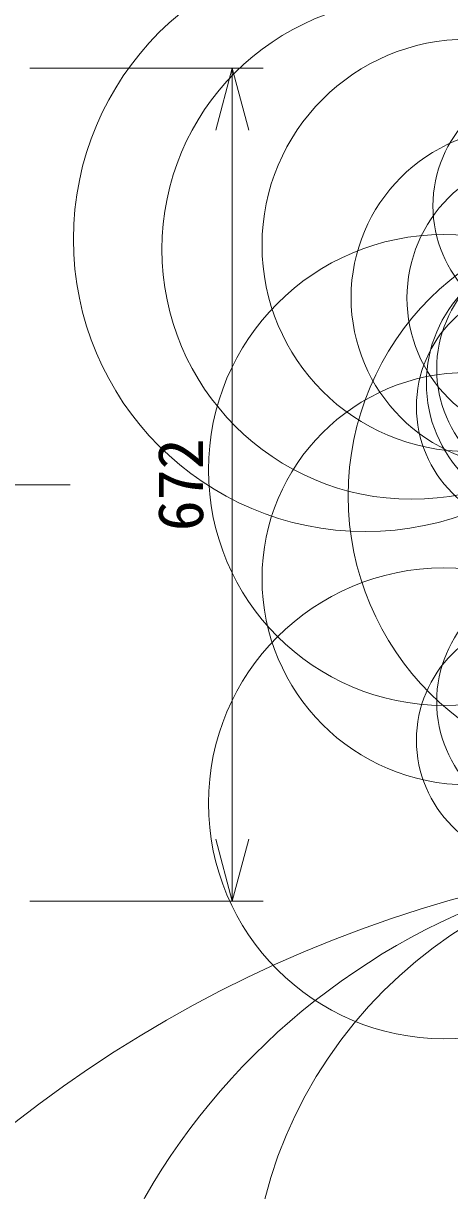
# Model space of a CAD drawing. Units: millimetres, scale not verified. Extents: x -63 to 87, y -104 to 57.
# Drawn here: x 4.33 to 21.53, y -15.27 to 31.78 of the extents above; entities that cross this region are included whole.
import ezdxf
from ezdxf.enums import TextEntityAlignment as Align

# ---------------------------------------------------------------- set-up
doc = ezdxf.new("R2010")
doc.units = ezdxf.units.MM
doc.header["$LTSCALE"] = 0.125
doc.linetypes.add('USER4', pattern=[28.575, 19.05, -3.175, 3.175, -3.175])
for name, color, linetype, lineweight in [('0-0_0', 7, 'Continuous', 18), ('0-4_SUNPO', 3, 'Continuous', 18), ('0-5_GAIKEI', 1, 'Continuous', 18)]:
    doc.layers.add(name, color=color, linetype=linetype, lineweight=lineweight)
doc.styles.add('ＭＳ ゴシック', font='')
doc.styles.get('ＭＳ ゴシック').set_extended_font_data('MS Gothic')

# ---------------------------------------------------------------- blocks, each defined once
blk = doc.blocks.new('_Open30')
at = {"layer": '0-0_0'}
blk.add_line((0, 0), (-1, 0), dxfattribs=at)
blk.add_lwpolyline([(-1, 0.26795), (0, 0), (-1, -0.26795)], dxfattribs=at)
blk = doc.blocks.new('D2')
at = {"layer": '0-4_SUNPO'}
for p, q in [((198.5406, 217.4636), (207.9555, 217.4636)), ((206.7055, 186.3936), (206.7055, 214.9636)), ((198.5406, 183.8936), (207.9555, 183.8936))]:
    blk.add_line(p, q, dxfattribs=at)
at = {"layer": '0-4_SUNPO', "xscale": 2.5, "yscale": 2.5}
for p, rotation in [((206.7055, 217.4636), 90), ((206.7055, 183.8936), 270)]:
    blk.add_blockref('_Open30', p, dxfattribs=dict(at, rotation=rotation))
at = {"layer": '0-4_SUNPO', "color": 7, "style": 'ＭＳ ゴシック'}
blk.add_text('672', height=1.833, rotation=90, dxfattribs=at).set_placement((206.0805, 198.8036), align=Align.BOTTOM_LEFT)

msp = doc.modelspace()

# ---------------------------------------------------------------- linework, layer by layer
at = {"layer": '0-5_GAIKEI', "color": 9, "linetype": 'USER4'}
msp.add_line((6.2244, 13.1819), (-55.7997, 13.1819), dxfattribs=at)
at = {"layer": '0-5_GAIKEI'}
for centre, radius in [((18.1316, 23.0734), 11.7795), ((19.9981, 22.6682), 10.0742), ((22.2687, 22.8319), 8.3085), ((25.8578, 24.4229), 5.001), ((24.3866, 20.7263), 6.835), ((25.5145, 20.7077), 5.707), ((28.6895, 12.733), 11.2536), ((21.2866, 13.7764), 9.4865), ((25.9071, 17.2762), 5.3171), ((25.9611, 17.8483), 4.9552), ((25.096, 16.3223), 4.9047), ((22.2687, 9.3969), 8.3085), ((21.2866, 0.3414), 9.4865), ((25.9611, 4.4383), 4.9552), ((25.096, 2.8873), 4.9047), ((35.541, -52.7381), 51.112), ((33.0389, -29.1978), 27.4391), ((31.8455, -20.193), 18.3557)]:
    msp.add_circle(centre, radius, dxfattribs=at)

# ---------------------------------------------------------------- block references
at = {"layer": '0-4_SUNPO'}
msp.add_blockref('D2', (-193.9462, -187.4967), dxfattribs=at)

doc.saveas('drawing.dxf')
